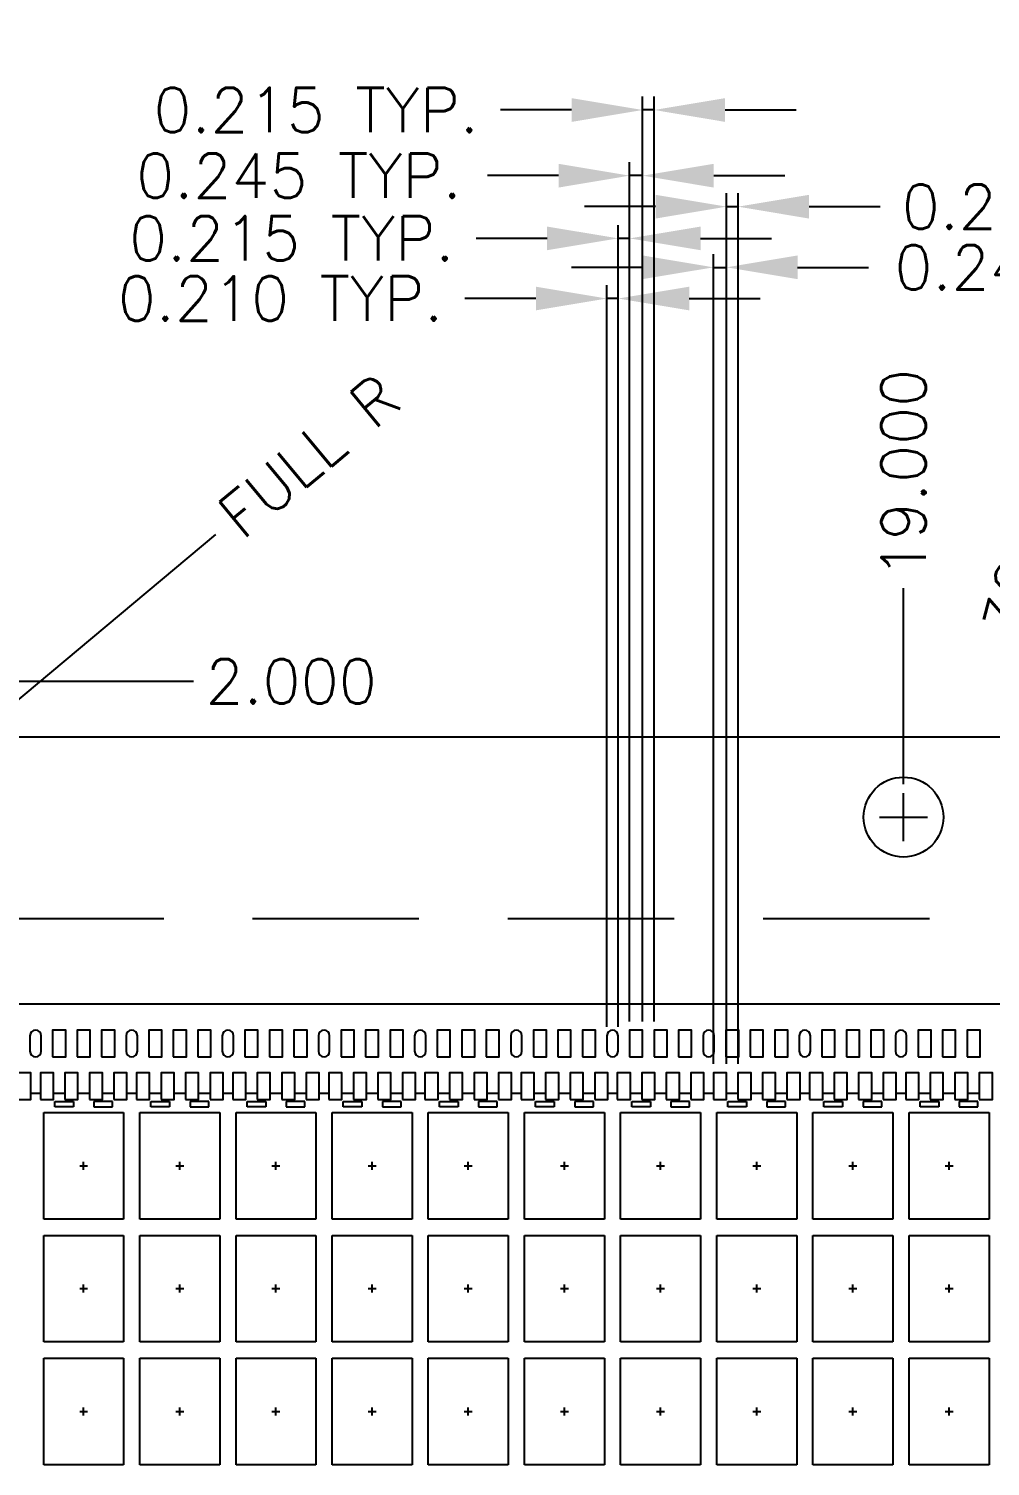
# Model space of a CAD drawing. Extents: x -23.18 to -15.05, y -3.26 to 2.31.
# Drawn here: x -20.084 to -19.001, y 0.692 to 2.31 of the extents above; entities that cross this region are included whole.
import ezdxf

# ---------------------------------------------------------------- set-up
doc = ezdxf.new("R2010")
doc.units = 0
doc.header["$LTSCALE"] = 0.5
doc.header["$PDMODE"] = 98
for name, pattern in [('CENTER', [50.8, 31.75, -6.35, 6.35, -6.35]), ('HIDDEN', [0.375, 0.25, -0.125]), ('PHANTOM2', [31.75, 15.875, -3.175, 3.175, -3.175, 3.175, -3.175])]:
    doc.linetypes.add(name, pattern=pattern)
for name, color, linetype in [('1D', 4, 'Continuous'), ('BTM', 7, 'HIDDEN'), ('CEN', 2, 'CENTER'), ('DIM', 3, 'Continuous'), ('PKG', 1, 'PHANTOM2')]:
    doc.layers.add(name, color=color, linetype=linetype)
doc.styles.add('SIMPLEX', font='simplex.shx')
doc.dimstyles.new('Standard2', dxfattribs={"dimtxt": 0.05, "dimasz": 0.08, "dimexe": 0.015, "dimexo": 0.01, "dimgap": 0.01, "dimtad": 0, "dimdec": 3, "dimlfac": 16.666667, "dimrnd": 0.0005, "dimzin": 1, "dimdsep": 46, "dimtxsty": 'SIMPLEX', "dimcen": 0.015, "dimclrd": 256, "dimclre": 256, "dimclrt": 256, "dimadec": 0, "dimazin": 0, "dimtp": 0.03, "dimtm": 0.05, "dimtfac": 0.8, "dimtdec": 3, "dimtmove": 0, "dimatfit": 3, "dimfxl": 0.05, "dimtolj": 1, "dimtzin": 4, "dimlwd": -1, "dimlwe": -1, "dimarcsym": 0})

# ---------------------------------------------------------------- blocks, each defined once
blk = doc.blocks.new('*D30')
at = {"layer": 'Defpoints', "color": 0, "ltscale": 0.1, "transparency": 16777216}
for p in [(408.612, 84.4358), (409.1126, 84.4358), (406.5872, 82.8188)]:
    blk.add_point(p, dxfattribs=at)
at = {"layer": 'DIM', "ltscale": 0.1, "transparency": 16777216}
blk.add_line((408.622, 84.4358), (409.1126, 84.4358), dxfattribs=at)
at = {"layer": 'DIM', "ltscale": 0.1, "transparency": 16777216, "insert": (409.2464, 84.4358), "char_height": 0.05, "attachment_point": 5, "style": 'SIMPLEX'}
blk.add_mtext('\\A1;26.950', dxfattribs=at)
blk = doc.blocks.new('*D49')
at = {"layer": 'Defpoints', "color": 0, "transparency": 16777216}
for p in [(409.1126, 84.7979), (408.492, 84.7748), (406.5872, 82.8188)]:
    blk.add_point(p, dxfattribs=at)
at = {"layer": 'DIM', "transparency": 16777216}
for p, q in [((408.7926, 84.7748), (408.9526, 84.7979)), ((408.9526, 84.7979), (409.1126, 84.7979)), ((408.502, 84.7748), (408.7926, 84.7748))]:
    blk.add_line(p, q, dxfattribs=at)
at = {"layer": 'DIM', "transparency": 16777216, "insert": (409.2464, 84.7979), "char_height": 0.05, "attachment_point": 5, "style": 'SIMPLEX'}
blk.add_mtext('\\A1;32.600', dxfattribs=at)
blk = doc.blocks.new('*D21')
at = {"layer": 'Defpoints', "color": 0, "ltscale": 0.1, "transparency": 16777216}
for p in [(408.4287, 85.4222), (408.462, 84.4358), (406.5872, 82.8188)]:
    blk.add_point(p, dxfattribs=at)
at = {"layer": 'DIM', "ltscale": 0.1, "transparency": 16777216}
for p, q in [((408.4287, 85.2622), (408.4287, 85.4222)), ((408.462, 85.1022), (408.4287, 85.2622)), ((408.462, 84.4458), (408.462, 85.1022))]:
    blk.add_line(p, q, dxfattribs=at)
at = {"layer": 'DIM', "ltscale": 0.1, "transparency": 16777216, "insert": (408.4287, 85.5513), "char_height": 0.05, "attachment_point": 5, "rotation": 90, "style": 'SIMPLEX'}
blk.add_mtext('\\A1;31.247', dxfattribs=at)
blk = doc.blocks.new('*D22')
at = {"layer": 'Defpoints', "color": 0, "ltscale": 0.1, "transparency": 16777216}
for p in [(408.372, 85.4222), (408.372, 84.7748), (406.5872, 82.8188)]:
    blk.add_point(p, dxfattribs=at)
at = {"layer": 'DIM', "ltscale": 0.1, "transparency": 16777216}
blk.add_line((408.372, 84.7848), (408.372, 85.4222), dxfattribs=at)
at = {"layer": 'DIM', "ltscale": 0.1, "transparency": 16777216, "insert": (408.372, 85.556), "char_height": 0.05, "attachment_point": 5, "rotation": 90, "style": 'SIMPLEX'}
blk.add_mtext('\\A1;29.747', dxfattribs=at)
blk = doc.blocks.new('*D23')
at = {"layer": 'Defpoints', "color": 0, "transparency": 16777216}
for p in [(408.0208, 85.1301), (404.694, 84.9608), (408.486, 84.9607), (408.486, 84.9607), (408.606, 84.8915)]:
    blk.add_point(p, dxfattribs=at)
at = {"layer": 'DIM', "transparency": 16777216}
blk.add_line((408.4774, 84.9657), (408.0443, 85.2158), dxfattribs=at)
blk.add_arc((408.486, 84.9607), 0.4951, 159.2683, 170.7314, dxfattribs=at)
for points in [[(408.0109, 85.1417), (408.035, 85.1303), (408.0573, 85.2083)], [(408.0107, 85.0394), (407.9841, 85.0416), (407.9909, 84.9607)]]:
    blk.add_solid(points, dxfattribs=at)
at = {"layer": 'DIM', "transparency": 16777216, "insert": (407.8533, 85.1303), "char_height": 0.05, "attachment_point": 5, "rotation": 74.9999, "style": 'SIMPLEX'}
blk.add_mtext('\\A1;30°', dxfattribs=at)
blk = doc.blocks.new('*D66')
at = {"layer": 'Defpoints', "color": 0, "ltscale": 0.1, "transparency": 16777216}
for p in [(406.6472, 85.0236), (406.5272, 84.8708), (406.6472, 84.8708)]:
    blk.add_point(p, dxfattribs=at)
at = {"layer": 'DIM', "color": 0, "ltscale": 0.1, "transparency": 16777216}
for p, q in [((406.5272, 84.8808), (406.5272, 85.0386)), ((406.6472, 84.8808), (406.6472, 85.0386)), ((406.4472, 85.0236), (406.3672, 85.0236)), ((406.5272, 85.0236), (406.6472, 85.0236)), ((406.7272, 85.0236), (406.9275, 85.0236))]:
    blk.add_line(p, q, dxfattribs=at)
for points in [[(406.4472, 85.0369), (406.4472, 85.0103), (406.5272, 85.0236)], [(406.7272, 85.0369), (406.7272, 85.0103), (406.6472, 85.0236)]]:
    blk.add_solid(points, dxfattribs=at)
at = {"layer": 'DIM', "color": 1, "ltscale": 0.1, "transparency": 16777216, "insert": (407.0375, 85.0236), "char_height": 0.05, "attachment_point": 5, "style": 'SIMPLEX'}
blk.add_mtext('\\A1;2.000', dxfattribs=at)
blk = doc.blocks.new('*D68')
at = {"layer": 'Defpoints', "color": 0, "ltscale": 0.1, "transparency": 16777216}
for p in [(406.6067, 84.8996), (406.5722, 84.8708)]:
    blk.add_point(p, dxfattribs=at)
at = {"layer": 'DIM', "color": 0, "ltscale": 0.1, "transparency": 16777216}
for p, q in [((406.9524, 85.1889), (406.6681, 84.951)), ((406.5722, 84.8708), (406.6067, 84.8996))]:
    blk.add_line(p, q, dxfattribs=at)
blk.add_arc((406.5722, 84.8708), 0.045, 20.8232, 77.2676, dxfattribs=at)
blk.add_solid([(406.6595, 84.9612), (406.6766, 84.9407), (406.6067, 84.8996)], dxfattribs=at)
at = {"layer": 'DIM', "color": 1, "ltscale": 0.1, "transparency": 16777216, "insert": (407.0578, 85.2771), "char_height": 0.05, "attachment_point": 5, "rotation": 39.9218, "style": 'SIMPLEX'}
blk.add_mtext('\\A1;FULL R', dxfattribs=at)
blk = doc.blocks.new('*D70')
at = {"layer": 'Defpoints', "color": 0, "ltscale": 0.1, "transparency": 16777216}
for p in [(408.312, 85.4222), (408.312, 84.8798), (406.5872, 82.8188)]:
    blk.add_point(p, dxfattribs=at)
at = {"layer": 'DIM', "ltscale": 0.1, "transparency": 16777216}
blk.add_line((408.312, 84.8898), (408.312, 85.4222), dxfattribs=at)
at = {"layer": 'DIM', "ltscale": 0.1, "transparency": 16777216, "insert": (408.312, 85.556), "char_height": 0.05, "attachment_point": 5, "rotation": 90, "style": 'SIMPLEX'}
blk.add_mtext('\\A1;28.747', dxfattribs=at)
blk = doc.blocks.new('*D71')
at = {"layer": 'Defpoints', "color": 0, "ltscale": 0.1, "transparency": 16777216}
for p in [(408.5185, 85.4222), (408.486, 84.9607), (406.5872, 82.8188)]:
    blk.add_point(p, dxfattribs=at)
at = {"layer": 'DIM', "ltscale": 0.1, "transparency": 16777216}
for p, q in [((408.5185, 85.2622), (408.5185, 85.4222)), ((408.486, 85.1207), (408.5185, 85.2622)), ((408.486, 84.9707), (408.486, 85.1207))]:
    blk.add_line(p, q, dxfattribs=at)
at = {"layer": 'DIM', "ltscale": 0.1, "transparency": 16777216, "insert": (408.5185, 85.5834), "char_height": 0.05, "attachment_point": 5, "rotation": 90, "style": 'SIMPLEX'}
blk.add_mtext('\\A1;(31.647)', dxfattribs=at)
blk = doc.blocks.new('*D72')
at = {"layer": 'Defpoints', "color": 0, "ltscale": 0.1, "transparency": 16777216}
for p in [(408.612, 85.3151), (408.612, 84.8915), (406.5872, 82.8188)]:
    blk.add_point(p, dxfattribs=at)
at = {"layer": 'DIM', "ltscale": 0.1, "transparency": 16777216}
for p, q in [((408.612, 85.1551), (408.612, 85.3151)), ((408.612, 85.0515), (408.612, 85.1551)), ((408.612, 84.9015), (408.612, 85.0515))]:
    blk.add_line(p, q, dxfattribs=at)
at = {"layer": 'DIM', "ltscale": 0.1, "transparency": 16777216, "insert": (408.612, 85.5346), "char_height": 0.05, "attachment_point": 5, "rotation": 90, "style": 'SIMPLEX'}
blk.add_mtext('\\A1;{\\H0.9x;33.747\\H0.77778x;%%P0.075}', dxfattribs=at)
blk = doc.blocks.new('*D15')
at = {"layer": 'Defpoints', "color": 0, "ltscale": 0.1, "transparency": 16777216}
for p in [(409.1126, 85.0387), (408.486, 84.9607), (406.5872, 82.8188)]:
    blk.add_point(p, dxfattribs=at)
at = {"layer": 'DIM', "ltscale": 0.1, "transparency": 16777216}
for p, q in [((408.7926, 84.9607), (408.9526, 85.0387)), ((408.9526, 85.0387), (409.1126, 85.0387)), ((408.496, 84.9607), (408.7926, 84.9607))]:
    blk.add_line(p, q, dxfattribs=at)
at = {"layer": 'DIM', "ltscale": 0.1, "transparency": 16777216, "insert": (409.2464, 85.0387), "char_height": 0.05, "attachment_point": 5, "style": 'SIMPLEX'}
blk.add_mtext('\\A1;35.700', dxfattribs=at)
blk = doc.blocks.new('*D73')
at = {"layer": 'Defpoints', "color": 0, "ltscale": 0.1, "transparency": 16777216}
for p in [(408.3655, 84.8708), (409.1126, 84.8708), (406.5872, 82.8188)]:
    blk.add_point(p, dxfattribs=at)
at = {"layer": 'DIM', "ltscale": 0.1, "transparency": 16777216}
blk.add_line((408.3755, 84.8708), (409.1126, 84.8708), dxfattribs=at)
at = {"layer": 'DIM', "ltscale": 0.1, "transparency": 16777216, "insert": (409.2464, 84.8708), "char_height": 0.05, "attachment_point": 5, "style": 'SIMPLEX'}
blk.add_mtext('\\A1;34.200', dxfattribs=at)
blk = doc.blocks.new('*D75')
at = {"layer": 'Defpoints', "color": 0, "ltscale": 0.1, "transparency": 16777216}
for p in [(407.7272, 85.1285), (407.7272, 84.8977), (406.5872, 82.8188)]:
    blk.add_point(p, dxfattribs=at)
at = {"layer": 'DIM', "ltscale": 0.1, "transparency": 16777216}
blk.add_line((407.7272, 84.9077), (407.7272, 85.1285), dxfattribs=at)
at = {"layer": 'DIM', "ltscale": 0.1, "transparency": 16777216, "insert": (407.7272, 85.2575), "char_height": 0.05, "attachment_point": 5, "rotation": 90, "style": 'SIMPLEX'}
blk.add_mtext('\\A1;19.000', dxfattribs=at)
blk = doc.blocks.new('*D16')
at = {"layer": 'Defpoints', "color": 0, "ltscale": 0.1, "transparency": 16777216}
for p in [(407.4058, 85.5221), (407.4187, 84.6309), (407.4058, 84.6246)]:
    blk.add_point(p, dxfattribs=at)
at = {"layer": 'DIM', "ltscale": 0.1, "transparency": 16777216}
for p, q in [((407.4058, 84.6346), (407.4058, 85.5371)), ((407.4187, 84.6409), (407.4187, 85.5371)), ((407.3258, 85.5221), (407.2458, 85.5221)), ((407.4187, 85.5221), (407.4058, 85.5221)), ((407.4987, 85.5221), (407.5787, 85.5221))]:
    blk.add_line(p, q, dxfattribs=at)
for points in [[(407.3258, 85.5354), (407.3258, 85.5088), (407.4058, 85.5221)], [(407.4987, 85.5354), (407.4987, 85.5088), (407.4187, 85.5221)]]:
    blk.add_solid(points, dxfattribs=at)
at = {"layer": 'DIM', "ltscale": 0.1, "transparency": 16777216, "insert": (407.0381, 85.5221), "char_height": 0.05, "attachment_point": 5, "style": 'SIMPLEX'}
blk.add_mtext('\\A1;0.215 TYP.', dxfattribs=at)
blk = doc.blocks.new('*D17')
at = {"layer": 'Defpoints', "color": 0, "ltscale": 0.1, "transparency": 16777216}
for p in [(407.3932, 85.4544), (407.3932, 84.6246), (407.4058, 84.6246)]:
    blk.add_point(p, dxfattribs=at)
at = {"layer": 'DIM', "ltscale": 0.1, "transparency": 16777216}
for p, q in [((407.3132, 85.4544), (407.2332, 85.4544)), ((407.3932, 84.6346), (407.3932, 85.4694)), ((407.4058, 85.4544), (407.3932, 85.4544)), ((407.4058, 84.6346), (407.4058, 85.4694)), ((407.4858, 85.4544), (407.5658, 85.4544))]:
    blk.add_line(p, q, dxfattribs=at)
for points in [[(407.3132, 85.4677), (407.3132, 85.4411), (407.3932, 85.4544)], [(407.4858, 85.4677), (407.4858, 85.4411), (407.4058, 85.4544)]]:
    blk.add_solid(points, dxfattribs=at)
at = {"layer": 'DIM', "ltscale": 0.1, "transparency": 16777216, "insert": (407.0255, 85.4544), "char_height": 0.05, "attachment_point": 5, "style": 'SIMPLEX'}
blk.add_mtext('\\A1;0.210 TYP.', dxfattribs=at)
blk = doc.blocks.new('*U0')
at = {"layer": 'CEN', "ltscale": 0.005}
for p, q in [((-0.0045, 0), (0.0045, 0)), ((0, -0.0045), (0, 0.0045))]:
    blk.add_line(p, q, dxfattribs=at)
at = {"layer": 'PKG', "ltscale": 0.02}
blk.add_lwpolyline([(-0.045, -0.06), (-0.045, 0.06), (0.045, 0.06), (0.045, -0.06)], close=True, dxfattribs=at)
blk = doc.blocks.new('*U1')
at = {"layer": 'BTM', "color": 0, "linetype": 'ByBlock', "lineweight": -2, "transparency": 16777216}
for p in [(1.8411, 3.3192), (1.9494, 3.3192), (2.0577, 3.3192), (2.166, 3.3192), (2.2743, 3.3192), (2.3826, 3.3192), (2.4909, 3.3192), (2.5992, 3.3192), (2.7075, 3.3192), (2.8158, 3.3192), (1.8411, 3.1809), (1.9494, 3.1809), (2.0577, 3.1809), (2.166, 3.1809), (2.2743, 3.1809), (2.3826, 3.1809), (2.4909, 3.1809), (2.5992, 3.1809), (2.7075, 3.1809), (2.8158, 3.1809), (1.8411, 3.0426), (1.9494, 3.0426), (2.0577, 3.0426), (2.166, 3.0426), (2.2743, 3.0426), (2.3826, 3.0426), (2.4909, 3.0426), (2.5992, 3.0426), (2.7075, 3.0426), (2.8158, 3.0426)]:
    blk.add_blockref('*U0', p, dxfattribs=at)
blk = doc.blocks.new('*D5')
at = {"layer": 'Defpoints', "color": 0, "ltscale": 0.1, "transparency": 16777216}
for p in [(407.4187, 85.5927), (407.4187, 84.6309), (407.4334, 84.6309)]:
    blk.add_point(p, dxfattribs=at)
at = {"layer": 'DIM', "ltscale": 0.1, "transparency": 16777216}
for p, q in [((407.4187, 84.6409), (407.4187, 85.6077)), ((407.4334, 84.6409), (407.4334, 85.6077)), ((407.3387, 85.5927), (407.2587, 85.5927)), ((407.4334, 85.5927), (407.4187, 85.5927)), ((407.5134, 85.5927), (407.5934, 85.5927))]:
    blk.add_line(p, q, dxfattribs=at)
for points in [[(407.3387, 85.606), (407.3387, 85.5793), (407.4187, 85.5927)], [(407.5134, 85.606), (407.5134, 85.5793), (407.4334, 85.5927)]]:
    blk.add_solid(points, dxfattribs=at)
at = {"layer": 'DIM', "ltscale": 0.1, "transparency": 16777216, "insert": (407.0463, 85.5927), "char_height": 0.05, "attachment_point": 5, "style": 'SIMPLEX'}
blk.add_mtext('\\A1;0.245 TYP.', dxfattribs=at)
blk = doc.blocks.new('*D6')
at = {"layer": 'Defpoints', "color": 0, "ltscale": 0.1, "transparency": 16777216}
for p in [(407.4334, 85.6666), (407.4334, 84.6309), (407.4463, 84.6309)]:
    blk.add_point(p, dxfattribs=at)
at = {"layer": 'DIM', "ltscale": 0.1, "transparency": 16777216}
for p, q in [((407.4334, 84.6409), (407.4334, 85.6816)), ((407.4463, 84.6409), (407.4463, 85.6816)), ((407.3534, 85.6666), (407.2734, 85.6666)), ((407.4463, 85.6666), (407.4334, 85.6666)), ((407.5263, 85.6666), (407.6063, 85.6666))]:
    blk.add_line(p, q, dxfattribs=at)
for points in [[(407.3534, 85.6799), (407.3534, 85.6532), (407.4334, 85.6666)], [(407.5263, 85.6799), (407.5263, 85.6532), (407.4463, 85.6666)]]:
    blk.add_solid(points, dxfattribs=at)
at = {"layer": 'DIM', "ltscale": 0.1, "transparency": 16777216, "insert": (407.0657, 85.6666), "char_height": 0.05, "attachment_point": 5, "style": 'SIMPLEX'}
blk.add_mtext('\\A1;0.215 TYP.', dxfattribs=at)
blk = doc.blocks.new('*D7')
at = {"layer": 'Defpoints', "color": 0, "ltscale": 0.1, "transparency": 16777216}
for p in [(407.5279, 85.4895), (407.5132, 84.5829), (407.5279, 84.5829)]:
    blk.add_point(p, dxfattribs=at)
at = {"layer": 'DIM', "ltscale": 0.1, "transparency": 16777216}
for p, q in [((407.5132, 84.5929), (407.5132, 85.5045)), ((407.5279, 84.5929), (407.5279, 85.5045)), ((407.4332, 85.4895), (407.3532, 85.4895)), ((407.5132, 85.4895), (407.5279, 85.4895)), ((407.6079, 85.4895), (407.6879, 85.4895))]:
    blk.add_line(p, q, dxfattribs=at)
for points in [[(407.4332, 85.5029), (407.4332, 85.4762), (407.5132, 85.4895)], [(407.6079, 85.5029), (407.6079, 85.4762), (407.5279, 85.4895)]]:
    blk.add_solid(points, dxfattribs=at)
at = {"layer": 'DIM', "ltscale": 0.1, "transparency": 16777216, "insert": (407.9002, 85.4895), "char_height": 0.05, "attachment_point": 5, "style": 'SIMPLEX'}
blk.add_mtext('\\A1;0.245 TYP.', dxfattribs=at)
blk = doc.blocks.new('*D8')
at = {"layer": 'Defpoints', "color": 0, "ltscale": 0.1, "transparency": 16777216}
for p in [(407.5408, 85.5578), (407.5279, 84.5829), (407.5408, 84.5829)]:
    blk.add_point(p, dxfattribs=at)
at = {"layer": 'DIM', "ltscale": 0.1, "transparency": 16777216}
for p, q in [((407.5279, 84.5929), (407.5279, 85.5728)), ((407.5408, 84.5929), (407.5408, 85.5728)), ((407.4479, 85.5578), (407.3679, 85.5578)), ((407.5279, 85.5578), (407.5408, 85.5578)), ((407.6208, 85.5578), (407.7008, 85.5578))]:
    blk.add_line(p, q, dxfattribs=at)
for points in [[(407.4479, 85.5711), (407.4479, 85.5444), (407.5279, 85.5578)], [(407.6208, 85.5711), (407.6208, 85.5444), (407.5408, 85.5578)]]:
    blk.add_solid(points, dxfattribs=at)
at = {"layer": 'DIM', "ltscale": 0.1, "transparency": 16777216, "insert": (407.9084, 85.5578), "char_height": 0.05, "attachment_point": 5, "style": 'SIMPLEX'}
blk.add_mtext('\\A1;0.215 TYP.', dxfattribs=at)
blk = doc.blocks.new('*D110')
at = {"layer": 'Defpoints', "color": 0, "ltscale": 0.1, "transparency": 16777216}
for p in [(409.1126, 84.9499), (408.612, 84.8915), (406.5872, 82.8188)]:
    blk.add_point(p, dxfattribs=at)
at = {"layer": 'DIM', "ltscale": 0.1, "transparency": 16777216}
for p, q in [((408.7926, 84.8915), (408.9526, 84.9499)), ((408.9526, 84.9499), (409.1126, 84.9499)), ((408.622, 84.8915), (408.7926, 84.8915))]:
    blk.add_line(p, q, dxfattribs=at)
at = {"layer": 'DIM', "ltscale": 0.1, "transparency": 16777216, "insert": (409.2786, 84.9499), "char_height": 0.05, "attachment_point": 5, "style": 'SIMPLEX'}
blk.add_mtext('\\A1;(34.545)', dxfattribs=at)

msp = doc.modelspace()

# ---------------------------------------------------------------- linework, layer by layer
msp.add_line((-18.339672, 1.512288), (-22.13172, 1.512306))
at = {"ltscale": 0.1}
for points in [[(-20.076042, 1.152456), (-20.076042, 1.152456, 0.41421356), (-20.069742, 1.158756), (-20.069742, 1.176156, 0.41421356), (-20.076042, 1.182456), (-20.076042, 1.182456, 0.41421356), (-20.082342, 1.176156), (-20.082342, 1.158756, 0.41421356)], [(-19.967742, 1.152456), (-19.967742, 1.152456, 0.41421356), (-19.961442, 1.158756), (-19.961442, 1.176156, 0.41421356), (-19.967742, 1.182456), (-19.967742, 1.182456, 0.41421356), (-19.974042, 1.176156), (-19.974042, 1.158756, 0.41421356)], [(-19.859442, 1.152456), (-19.859442, 1.152456, 0.41421356), (-19.853142, 1.158756), (-19.853142, 1.176156, 0.41421356), (-19.859442, 1.182456), (-19.859442, 1.182456, 0.41421356), (-19.865742, 1.176156), (-19.865742, 1.158756, 0.41421356)], [(-19.751142, 1.152456), (-19.751142, 1.152456, 0.41421356), (-19.744842, 1.158756), (-19.744842, 1.176156, 0.41421356), (-19.751142, 1.182456), (-19.751142, 1.182456, 0.41421356), (-19.757442, 1.176156), (-19.757442, 1.158756, 0.41421356)], [(-19.642842, 1.152456), (-19.642842, 1.152456, 0.41421356), (-19.636542, 1.158756), (-19.636542, 1.176156, 0.41421356), (-19.642842, 1.182456), (-19.642842, 1.182456, 0.41421356), (-19.649142, 1.176156), (-19.649142, 1.158756, 0.41421356)], [(-19.534542, 1.152456), (-19.534542, 1.152456, 0.41421356), (-19.528242, 1.158756), (-19.528242, 1.176156, 0.41421356), (-19.534542, 1.182456), (-19.534542, 1.182456, 0.41421356), (-19.540842, 1.176156), (-19.540842, 1.158756, 0.41421356)], [(-19.426242, 1.152456), (-19.426242, 1.152456, 0.41421356), (-19.419942, 1.158756), (-19.419942, 1.176156, 0.41421356), (-19.426242, 1.182456), (-19.426242, 1.182456, 0.41421356), (-19.432542, 1.176156), (-19.432542, 1.158756, 0.41421356)], [(-19.317942, 1.152456), (-19.317942, 1.152456, 0.41421356), (-19.311642, 1.158756), (-19.311642, 1.176156, 0.41421356), (-19.317942, 1.182456), (-19.317942, 1.182456, 0.41421356), (-19.324242, 1.176156), (-19.324242, 1.158756, 0.41421356)], [(-19.209642, 1.152456), (-19.209642, 1.152456, 0.41421356), (-19.203342, 1.158756), (-19.203342, 1.176156, 0.41421356), (-19.209642, 1.182456), (-19.209642, 1.182456, 0.41421356), (-19.215942, 1.176156), (-19.215942, 1.158756, 0.41421356)], [(-19.101342, 1.152456), (-19.101342, 1.152456, 0.41421356), (-19.095042, 1.158756), (-19.095042, 1.176156, 0.41421356), (-19.101342, 1.182456), (-19.101342, 1.182456, 0.41421356), (-19.107642, 1.176156), (-19.107642, 1.158756, 0.41421356)]]:
    msp.add_lwpolyline(points, format="xyb", close=True, dxfattribs=at)
for points in [[(-20.056842, 1.152456), (-20.042142, 1.152456), (-20.042142, 1.182456), (-20.056842, 1.182456)], [(-20.029242, 1.152456), (-20.014542, 1.152456), (-20.014542, 1.182456), (-20.029242, 1.182456)], [(-20.001642, 1.152456), (-19.986942, 1.152456), (-19.986942, 1.182456), (-20.001642, 1.182456)], [(-19.948542, 1.152456), (-19.933842, 1.152456), (-19.933842, 1.182456), (-19.948542, 1.182456)], [(-19.920942, 1.152456), (-19.906242, 1.152456), (-19.906242, 1.182456), (-19.920942, 1.182456)], [(-19.893342, 1.152456), (-19.878642, 1.152456), (-19.878642, 1.182456), (-19.893342, 1.182456)], [(-19.840242, 1.152456), (-19.825542, 1.152456), (-19.825542, 1.182456), (-19.840242, 1.182456)], [(-19.812642, 1.152456), (-19.797942, 1.152456), (-19.797942, 1.182456), (-19.812642, 1.182456)], [(-19.785042, 1.152456), (-19.770342, 1.152456), (-19.770342, 1.182456), (-19.785042, 1.182456)], [(-19.731942, 1.152456), (-19.717242, 1.152456), (-19.717242, 1.182456), (-19.731942, 1.182456)], [(-19.704342, 1.152456), (-19.689642, 1.152456), (-19.689642, 1.182456), (-19.704342, 1.182456)], [(-19.676742, 1.152456), (-19.662042, 1.152456), (-19.662042, 1.182456), (-19.676742, 1.182456)], [(-19.623642, 1.152456), (-19.608942, 1.152456), (-19.608942, 1.182456), (-19.623642, 1.182456)], [(-19.596042, 1.152456), (-19.581342, 1.152456), (-19.581342, 1.182456), (-19.596042, 1.182456)], [(-19.568442, 1.152456), (-19.553742, 1.152456), (-19.553742, 1.182456), (-19.568442, 1.182456)], [(-19.515342, 1.152456), (-19.500642, 1.152456), (-19.500642, 1.182456), (-19.515342, 1.182456)], [(-19.487742, 1.152456), (-19.473042, 1.152456), (-19.473042, 1.182456), (-19.487742, 1.182456)], [(-19.460142, 1.152456), (-19.445442, 1.152456), (-19.445442, 1.182456), (-19.460142, 1.182456)], [(-19.407042, 1.152456), (-19.392342, 1.152456), (-19.392342, 1.182456), (-19.407042, 1.182456)], [(-19.379442, 1.152456), (-19.364742, 1.152456), (-19.364742, 1.182456), (-19.379442, 1.182456)], [(-19.351842, 1.152456), (-19.337142, 1.152456), (-19.337142, 1.182456), (-19.351842, 1.182456)], [(-19.298742, 1.152456), (-19.284042, 1.152456), (-19.284042, 1.182456), (-19.298742, 1.182456)], [(-19.271142, 1.152456), (-19.256442, 1.152456), (-19.256442, 1.182456), (-19.271142, 1.182456)], [(-19.243542, 1.152456), (-19.228842, 1.152456), (-19.228842, 1.182456), (-19.243542, 1.182456)], [(-19.190442, 1.152456), (-19.175742, 1.152456), (-19.175742, 1.182456), (-19.190442, 1.182456)], [(-19.162842, 1.152456), (-19.148142, 1.152456), (-19.148142, 1.182456), (-19.162842, 1.182456)], [(-19.135242, 1.152456), (-19.120542, 1.152456), (-19.120542, 1.182456), (-19.135242, 1.182456)], [(-19.082142, 1.152456), (-19.067442, 1.152456), (-19.067442, 1.182456), (-19.082142, 1.182456)], [(-19.054542, 1.152456), (-19.039842, 1.152456), (-19.039842, 1.182456), (-19.054542, 1.182456)], [(-19.026942, 1.152456), (-19.012242, 1.152456), (-19.012242, 1.182456), (-19.026942, 1.182456)], [(-20.096142, 1.104456), (-20.081442, 1.104456), (-20.081442, 1.134456), (-20.096142, 1.134456)], [(-20.070642, 1.104456), (-20.055942, 1.104456), (-20.055942, 1.134456), (-20.070642, 1.134456)], [(-20.043042, 1.104456), (-20.028342, 1.104456), (-20.028342, 1.134456), (-20.043042, 1.134456)], [(-20.015442, 1.104456), (-20.000742, 1.104456), (-20.000742, 1.134456), (-20.015442, 1.134456)], [(-19.987842, 1.104456), (-19.973142, 1.104456), (-19.973142, 1.134456), (-19.987842, 1.134456)], [(-19.962342, 1.104456), (-19.947642, 1.104456), (-19.947642, 1.134456), (-19.962342, 1.134456)], [(-19.934742, 1.104456), (-19.920042, 1.104456), (-19.920042, 1.134456), (-19.934742, 1.134456)], [(-19.907142, 1.104456), (-19.892442, 1.104456), (-19.892442, 1.134456), (-19.907142, 1.134456)], [(-19.879542, 1.104456), (-19.864842, 1.104456), (-19.864842, 1.134456), (-19.879542, 1.134456)], [(-19.854042, 1.104456), (-19.839342, 1.104456), (-19.839342, 1.134456), (-19.854042, 1.134456)], [(-19.826442, 1.104456), (-19.811742, 1.104456), (-19.811742, 1.134456), (-19.826442, 1.134456)], [(-19.798842, 1.104456), (-19.784142, 1.104456), (-19.784142, 1.134456), (-19.798842, 1.134456)], [(-19.771242, 1.104456), (-19.756542, 1.104456), (-19.756542, 1.134456), (-19.771242, 1.134456)], [(-19.745742, 1.104456), (-19.731042, 1.104456), (-19.731042, 1.134456), (-19.745742, 1.134456)], [(-19.718142, 1.104456), (-19.703442, 1.104456), (-19.703442, 1.134456), (-19.718142, 1.134456)], [(-19.690542, 1.104456), (-19.675842, 1.104456), (-19.675842, 1.134456), (-19.690542, 1.134456)], [(-19.662942, 1.104456), (-19.648242, 1.104456), (-19.648242, 1.134456), (-19.662942, 1.134456)], [(-19.637442, 1.104456), (-19.622742, 1.104456), (-19.622742, 1.134456), (-19.637442, 1.134456)], [(-19.609842, 1.104456), (-19.595142, 1.104456), (-19.595142, 1.134456), (-19.609842, 1.134456)], [(-19.582242, 1.104456), (-19.567542, 1.104456), (-19.567542, 1.134456), (-19.582242, 1.134456)], [(-19.554642, 1.104456), (-19.539942, 1.104456), (-19.539942, 1.134456), (-19.554642, 1.134456)], [(-19.529142, 1.104456), (-19.514442, 1.104456), (-19.514442, 1.134456), (-19.529142, 1.134456)], [(-19.501542, 1.104456), (-19.486842, 1.104456), (-19.486842, 1.134456), (-19.501542, 1.134456)], [(-19.473942, 1.104456), (-19.459242, 1.104456), (-19.459242, 1.134456), (-19.473942, 1.134456)], [(-19.446342, 1.104456), (-19.431642, 1.104456), (-19.431642, 1.134456), (-19.446342, 1.134456)], [(-19.420842, 1.104456), (-19.406142, 1.104456), (-19.406142, 1.134456), (-19.420842, 1.134456)], [(-19.393242, 1.104456), (-19.378542, 1.104456), (-19.378542, 1.134456), (-19.393242, 1.134456)], [(-19.365642, 1.104456), (-19.350942, 1.104456), (-19.350942, 1.134456), (-19.365642, 1.134456)], [(-19.338042, 1.104456), (-19.323342, 1.104456), (-19.323342, 1.134456), (-19.338042, 1.134456)], [(-19.312542, 1.104456), (-19.297842, 1.104456), (-19.297842, 1.134456), (-19.312542, 1.134456)], [(-19.284942, 1.104456), (-19.270242, 1.104456), (-19.270242, 1.134456), (-19.284942, 1.134456)], [(-19.257342, 1.104456), (-19.242642, 1.104456), (-19.242642, 1.134456), (-19.257342, 1.134456)], [(-19.229742, 1.104456), (-19.215042, 1.104456), (-19.215042, 1.134456), (-19.229742, 1.134456)], [(-19.204242, 1.104456), (-19.189542, 1.104456), (-19.189542, 1.134456), (-19.204242, 1.134456)], [(-19.176642, 1.104456), (-19.161942, 1.104456), (-19.161942, 1.134456), (-19.176642, 1.134456)], [(-19.149042, 1.104456), (-19.134342, 1.104456), (-19.134342, 1.134456), (-19.149042, 1.134456)], [(-19.121442, 1.104456), (-19.106742, 1.104456), (-19.106742, 1.134456), (-19.121442, 1.134456)], [(-19.095942, 1.104456), (-19.081242, 1.104456), (-19.081242, 1.134456), (-19.095942, 1.134456)], [(-19.068342, 1.104456), (-19.053642, 1.104456), (-19.053642, 1.134456), (-19.068342, 1.134456)], [(-19.040742, 1.104456), (-19.026042, 1.104456), (-19.026042, 1.134456), (-19.040742, 1.134456)], [(-19.013142, 1.104456), (-18.998442, 1.104456), (-18.998442, 1.134456), (-19.013142, 1.134456)]]:
    msp.add_lwpolyline(points, close=True, dxfattribs=at)
at = {"layer": '1D', "linetype": 'CENTER'}
for p, q in [((-19.098492, 1.395345), (-19.098492, 1.449267)), ((-19.125453, 1.422306), (-19.07153, 1.422306))]:
    msp.add_line(p, q, dxfattribs=at)
at = {"layer": '1D', "color": 2, "linetype": 'HIDDEN', "ltscale": 1.5}
msp.add_line((-22.13172, 1.308306), (-18.243672, 1.308306), dxfattribs=at)
at = {"layer": '1D', "color": 4}
msp.add_line((-22.047492, 1.212306), (-18.429492, 1.212306), dxfattribs=at)
at = {"layer": 'BTM', "ltscale": 0.03}
for p, q in [((-20.081442, 1.111656), (-20.070642, 1.111656)), ((-20.055942, 1.111656), (-20.043042, 1.111656)), ((-20.028342, 1.111656), (-20.015442, 1.111656)), ((-20.000742, 1.111656), (-19.987842, 1.111656)), ((-19.973142, 1.111656), (-19.962342, 1.111656)), ((-19.947642, 1.111656), (-19.934742, 1.111656)), ((-19.920042, 1.111656), (-19.907142, 1.111656)), ((-19.892442, 1.111656), (-19.879542, 1.111656)), ((-19.864842, 1.111656), (-19.854042, 1.111656)), ((-19.839342, 1.111656), (-19.826442, 1.111656)), ((-19.811742, 1.111656), (-19.798842, 1.111656)), ((-19.784142, 1.111656), (-19.771242, 1.111656)), ((-19.756542, 1.111656), (-19.745742, 1.111656)), ((-19.731042, 1.111656), (-19.718142, 1.111656)), ((-19.703442, 1.111656), (-19.690542, 1.111656)), ((-19.675842, 1.111656), (-19.662942, 1.111656)), ((-19.648242, 1.111656), (-19.637442, 1.111656)), ((-19.622742, 1.111656), (-19.609842, 1.111656)), ((-19.595142, 1.111656), (-19.582242, 1.111656)), ((-19.567542, 1.111656), (-19.554642, 1.111656)), ((-19.539942, 1.111656), (-19.529142, 1.111656)), ((-19.514442, 1.111656), (-19.501542, 1.111656)), ((-19.486842, 1.111656), (-19.473942, 1.111656)), ((-19.459242, 1.111656), (-19.446342, 1.111656)), ((-19.431642, 1.111656), (-19.420842, 1.111656)), ((-19.406142, 1.111656), (-19.393242, 1.111656)), ((-19.378542, 1.111656), (-19.365642, 1.111656)), ((-19.350942, 1.111656), (-19.338042, 1.111656)), ((-19.323342, 1.111656), (-19.312542, 1.111656)), ((-19.297842, 1.111656), (-19.284942, 1.111656)), ((-19.270242, 1.111656), (-19.257342, 1.111656)), ((-19.242642, 1.111656), (-19.229742, 1.111656)), ((-19.215042, 1.111656), (-19.204242, 1.111656)), ((-19.189542, 1.111656), (-19.176642, 1.111656)), ((-19.161942, 1.111656), (-19.149042, 1.111656)), ((-19.134342, 1.111656), (-19.121442, 1.111656)), ((-19.106742, 1.111656), (-19.095942, 1.111656)), ((-19.081242, 1.111656), (-19.068342, 1.111656)), ((-19.053642, 1.111656), (-19.040742, 1.111656)), ((-19.026042, 1.111656), (-19.013142, 1.111656))]:
    msp.add_line(p, q, dxfattribs=at)
for points in [[(-20.054442, 1.102056), (-20.033442, 1.102056), (-20.033442, 1.096056), (-20.054442, 1.096056)], [(-19.989342, 1.102056), (-20.010342, 1.102056), (-20.010342, 1.096056), (-19.989342, 1.096056)], [(-19.946142, 1.102056), (-19.925142, 1.102056), (-19.925142, 1.096056), (-19.946142, 1.096056)], [(-19.881042, 1.102056), (-19.902042, 1.102056), (-19.902042, 1.096056), (-19.881042, 1.096056)], [(-19.837842, 1.102056), (-19.816842, 1.102056), (-19.816842, 1.096056), (-19.837842, 1.096056)], [(-19.772742, 1.102056), (-19.793742, 1.102056), (-19.793742, 1.096056), (-19.772742, 1.096056)], [(-19.729542, 1.102056), (-19.708542, 1.102056), (-19.708542, 1.096056), (-19.729542, 1.096056)], [(-19.664442, 1.102056), (-19.685442, 1.102056), (-19.685442, 1.096056), (-19.664442, 1.096056)], [(-19.621242, 1.102056), (-19.600242, 1.102056), (-19.600242, 1.096056), (-19.621242, 1.096056)], [(-19.556142, 1.102056), (-19.577142, 1.102056), (-19.577142, 1.096056), (-19.556142, 1.096056)], [(-19.512942, 1.102056), (-19.491942, 1.102056), (-19.491942, 1.096056), (-19.512942, 1.096056)], [(-19.447842, 1.102056), (-19.468842, 1.102056), (-19.468842, 1.096056), (-19.447842, 1.096056)], [(-19.404642, 1.102056), (-19.383642, 1.102056), (-19.383642, 1.096056), (-19.404642, 1.096056)], [(-19.339542, 1.102056), (-19.360542, 1.102056), (-19.360542, 1.096056), (-19.339542, 1.096056)], [(-19.296342, 1.102056), (-19.275342, 1.102056), (-19.275342, 1.096056), (-19.296342, 1.096056)], [(-19.231242, 1.102056), (-19.252242, 1.102056), (-19.252242, 1.096056), (-19.231242, 1.096056)], [(-19.188042, 1.102056), (-19.167042, 1.102056), (-19.167042, 1.096056), (-19.188042, 1.096056)], [(-19.122942, 1.102056), (-19.143942, 1.102056), (-19.143942, 1.096056), (-19.122942, 1.096056)], [(-19.079742, 1.102056), (-19.058742, 1.102056), (-19.058742, 1.096056), (-19.079742, 1.096056)], [(-19.014642, 1.102056), (-19.035642, 1.102056), (-19.035642, 1.096056), (-19.014642, 1.096056)]]:
    msp.add_lwpolyline(points, close=True, dxfattribs=at)
at = {"layer": 'DIM', "color": 0}
msp.add_circle((-19.098492, 1.422306), 0.045, dxfattribs=at)

# ---------------------------------------------------------------- block references
at = {"layer": 'BTM'}
msp.add_blockref('*U1', (-21.862992, -2.289294), dxfattribs=at)

# ---------------------------------------------------------------- dimensions: what is measured, and where the dimension line sits
at = {"layer": 'DIM', "ltscale": 0.1}
for feature_location, offset, dtype, text, picture, middle in [((-18.213672, 1.443006), (0.000017, 0.423609), 1, '{\\H0.9x;<>\\H0.77778x;%%P0.075}', '*D72', (-18.213654, 2.086139)), ((-18.339672, 1.512288), (0.032467, 0.461477), 1, '(<>)', '*D71', (-18.307205, 2.134956)), ((-18.213672, 1.443006), (0.500573, 0.058436), 0, '(<>)', '*D110', (-17.547146, 1.501443))]:
    dim = msp.add_ordinate_dim(feature_location=feature_location, offset=offset, dtype=dtype, origin=(-20.238492, -0.629694), text=text, dimstyle='Standard2', dxfattribs=at)
    dim.commit()
    dim.dimension.update_dxf_attribs({"geometry": picture, "text_midpoint": middle, "insert": (-426.825702, -83.448451)})
for base, p1, p2, picture, middle in [((-19.392342, 2.218101), (-19.379442, 1.182456), (-19.392342, 1.182456), '*D6', (-19.759961, 2.218101)), ((-19.407042, 2.144205), (-19.392342, 1.182456), (-19.407042, 1.182456), '*D5', (-19.779423, 2.144205)), ((-19.284942, 2.10932), (-19.297842, 1.134456), (-19.284942, 1.134456), '*D8', (-18.917323, 2.10932)), ((-19.419942, 2.073661), (-19.407042, 1.182456), (-19.419942, 1.176156), '*D16', (-19.787561, 2.073661)), ((-19.297842, 2.041074), (-19.312542, 1.134456), (-19.297842, 1.134456), '*D7', (-18.925461, 2.041074)), ((-19.432542, 2.005936), (-19.419942, 1.176156), (-19.432542, 1.176156), '*D17', (-19.800161, 2.005936))]:
    dim = msp.add_linear_dim(base=base, p1=p1, p2=p2, text='<> TYP.', dimstyle='Standard2', dxfattribs=at)
    dim.commit()
    dim.dimension.update_dxf_attribs({"geometry": picture, "text_midpoint": middle, "insert": (-426.825702, -83.448451)})
at = {"layer": 'DIM', "color": 0, "ltscale": 0.1}
dim = msp.add_ordinate_dim(feature_location=(-18.453672, 1.326306), offset=(0, 0.647459), dtype=1, origin=(-20.238492, -0.629694), dimstyle='Standard2', dxfattribs=at)
dim.commit()
dim.dimension.update_dxf_attribs({"geometry": '*D22', "text_midpoint": (-18.453672, 2.107575), "insert": (-426.825702, -83.448451)})
at = {"layer": 'DIM', "ltscale": 0.1}
for feature_location, offset, dtype, picture, middle in [((-18.513672, 1.431306), (0, 0.542459), 1, '*D70', (-18.513672, 2.107575)), ((-19.098492, 1.449267), (0, 0.230768), 1, '*D75', (-19.098492, 1.809083)), ((-18.339672, 1.512288), (0.626573, 0.077936), 0, '*D15', (-17.579289, 1.590225)), ((-18.460222, 1.422306), (0.747123, 0), 0, '*D73', (-17.579289, 1.422306))]:
    dim = msp.add_ordinate_dim(feature_location=feature_location, offset=offset, dtype=dtype, origin=(-20.238492, -0.629694), dimstyle='Standard2', dxfattribs=at)
    dim.commit()
    dim.dimension.update_dxf_attribs({"geometry": picture, "text_midpoint": middle, "insert": (-426.825702, -83.448451)})
at = {"layer": 'DIM', "color": 3, "ltscale": 0.1}
dim = msp.add_ordinate_dim(feature_location=(-18.363672, 0.987306), offset=(-0.033359, 0.986459), dtype=1, origin=(-20.238492, -0.629694), dimstyle='Standard2', dxfattribs=at)
dim.commit()
dim.dimension.update_dxf_attribs({"geometry": '*D21', "text_midpoint": (-18.39703, 2.102813), "insert": (-426.825702, -83.448451)})
at = {"layer": 'DIM', "color": 0, "ltscale": 0.1}
dim = msp.add_radius_dim(center=(-20.253492, 1.422306), mpoint=(-20.21898, 1.451185), text='FULL R', dimstyle='Standard2', override={"dimclrd": 0, "dimclre": 0, "dimclrt": 1}, dxfattribs=at)
dim.commit()
dim.dimension.update_dxf_attribs({"geometry": '*D68', "text_midpoint": (-19.767937, 1.828607), "dimtype": 132, "insert": (-426.825702, -83.448451)})
at = {"layer": 'DIM'}
dim = msp.add_angular_dim_2l(base=(-18.804905, 1.68162), line1=((-18.339672, 1.512288), (-22.13172, 1.512306)), line2=((-18.339672, 1.512288), (-18.219672, 1.443006)), dimstyle='Standard2', override={"dimtmove": 2}, dxfattribs=at)
dim.commit()
dim.dimension.update_dxf_attribs({"geometry": '*D23', "text_midpoint": (-18.972441, 1.68184), "insert": (-426.825702, -83.448451)})
at = {"layer": 'DIM', "color": 0, "ltscale": 0.1}
dim = msp.add_linear_dim(base=(-20.178492, 1.575149), p1=(-20.298492, 1.422306), p2=(-20.178492, 1.422306), dimstyle='Standard2', override={"dimclrd": 0, "dimclre": 0, "dimclrt": 1}, dxfattribs=at)
dim.commit()
dim.dimension.update_dxf_attribs({"geometry": '*D66', "text_midpoint": (-19.788211, 1.575149), "dimtype": 128, "insert": (-426.825702, -83.448451)})
at = {"layer": 'DIM'}
dim = msp.add_ordinate_dim(feature_location=(-18.333672, 1.326306), offset=(0.620573, 0.02315), dtype=0, origin=(-20.238492, -0.629694), dimstyle='Standard2', dxfattribs=at)
dim.commit()
dim.dimension.update_dxf_attribs({"geometry": '*D49', "text_midpoint": (-17.579289, 1.349456), "insert": (-426.825702, -83.448451)})
at = {"layer": 'DIM', "color": 1, "ltscale": 0.1}
dim = msp.add_ordinate_dim(feature_location=(-18.213672, 0.987306), offset=(0.500573, 0), dtype=0, origin=(-20.238492, -0.629694), dimstyle='Standard2', override={"dimarcsym": 1}, dxfattribs=at)
dim.commit()
dim.dimension.update_dxf_attribs({"geometry": '*D30', "text_midpoint": (-17.579289, 0.987306), "insert": (-426.825702, -83.448451)})

doc.saveas('drawing.dxf')
